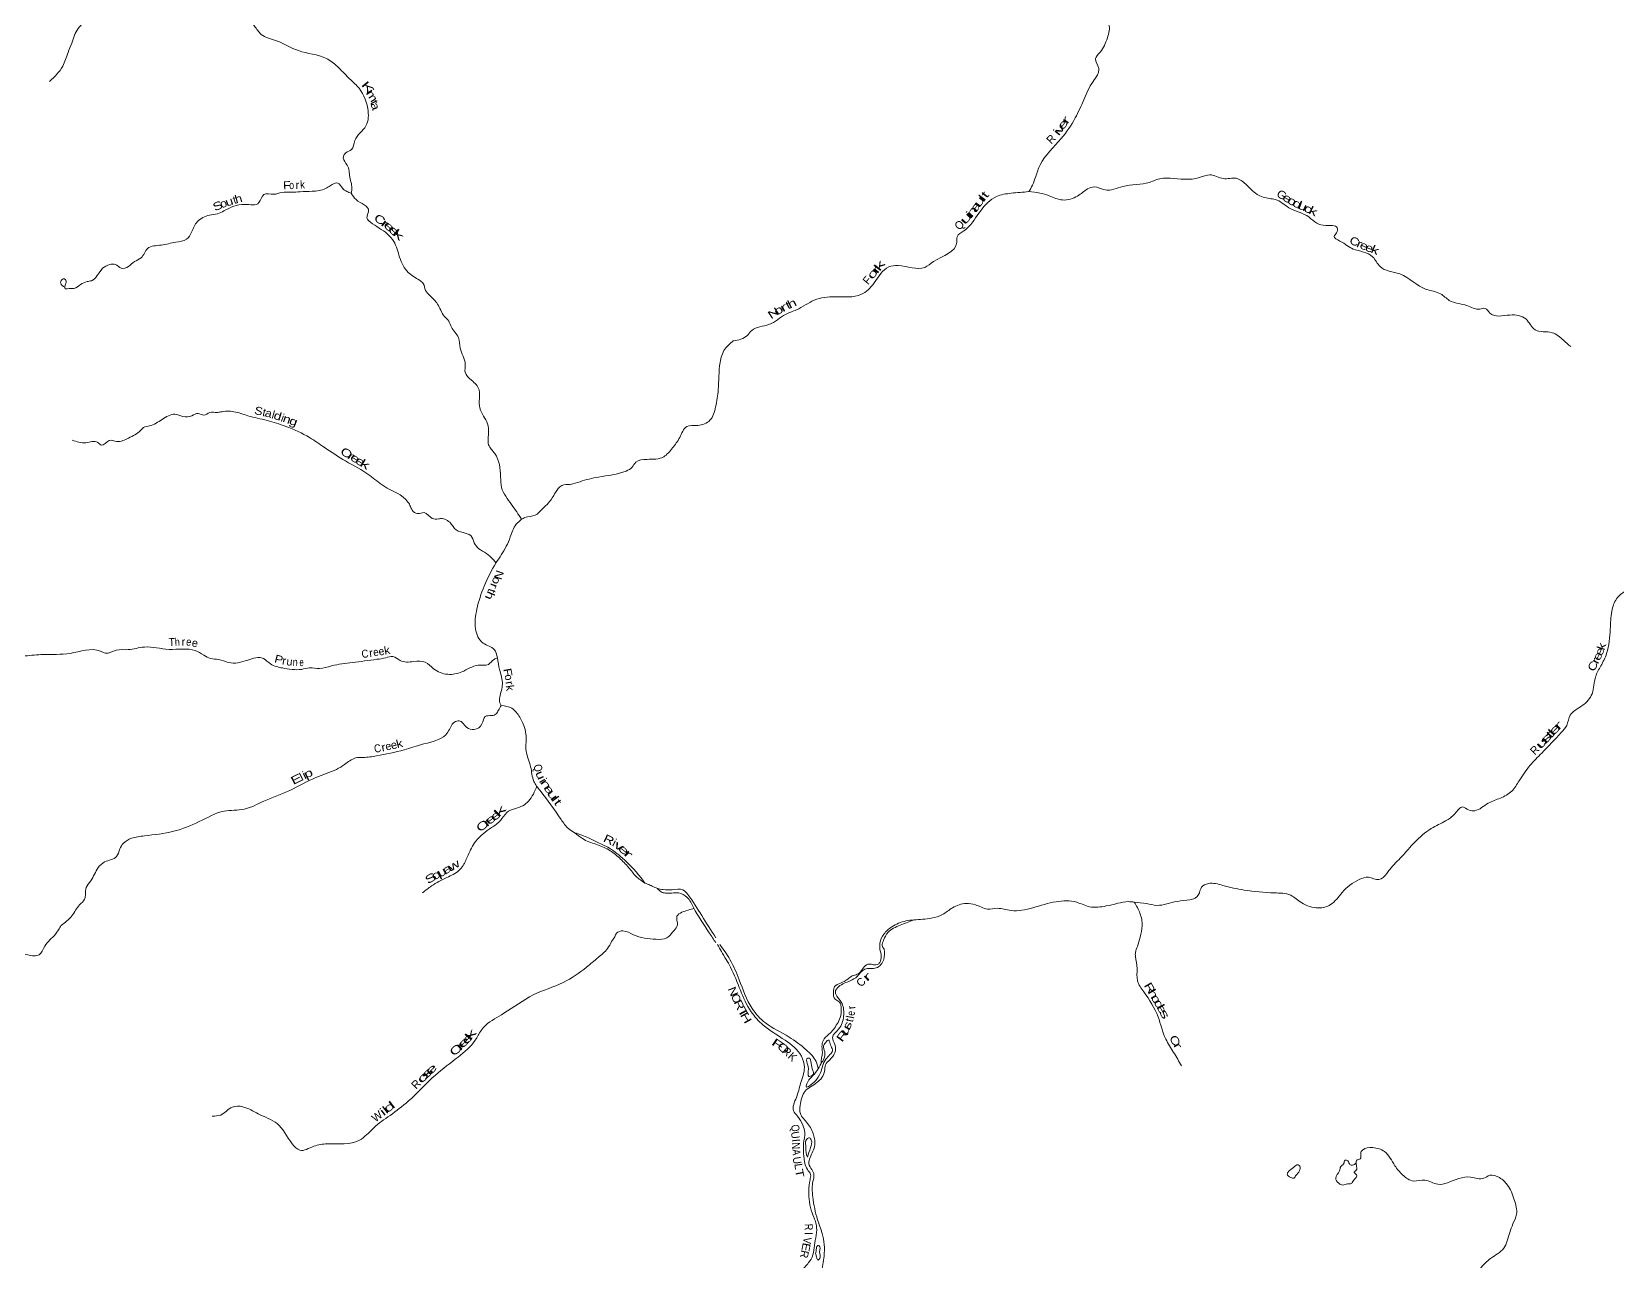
# Model space of a CAD drawing. Header units: feet. Extents: x -745759 to -493183, y 5472 to 195788.
# Drawn here: x -668343 to -628705, y 47351 to 78093 of the extents above; entities that cross this region are included whole.
import ezdxf
from ezdxf.enums import TextEntityAlignment as Align

# ---------------------------------------------------------------- set-up
doc = ezdxf.new("R2010")
doc.units = ezdxf.units.FT
doc.header["$LTSCALE"] = 80
doc.layers.add('39', color=7, linetype='Continuous', lineweight=13)
doc.layers.add('41', color=7, linetype='Continuous')

msp = doc.modelspace()

# ---------------------------------------------------------------- linework, layer by layer
at = {"layer": '39'}
for points in [[(-642324.53, 81242.51), (-642168.42, 81048.39), (-642049.88, 80899.24), (-642154.81, 80775.94), (-642209.76, 80625.61), (-642094.69, 80389.81), (-642124.16, 80194.7), (-642210.68, 79724.27), (-642255.58, 79450.77), (-642095.03, 79280.77), (-641992.76, 79123.82), (-642104.05, 78861.49), (-642161.02, 78590.21), (-642033.44, 78378.4), (-641577.27, 78397.12), (-641421.96, 78275.6), (-641451.78, 77939.34), (-641635.25, 77581.41), (-641744.95, 77413.83), (-641668.23, 77176.64), (-641806.77, 76852.25), (-642044.42, 76390.36), (-642253.68, 75938.07), (-642611.28, 75419.67), (-643130.45, 74768.81), (-643244.35, 74470.23), (-643324.58, 74255.79), (-643416.06, 74093.96)], [(-667894.18, 76851.8), (-667568.04, 77230.83), (-667434.31, 77572.35), (-667341.59, 77808.01), (-667273.98, 78008), (-667056.24, 78325.22), (-666927.8, 78461.15), (-666632.71, 78651.37), (-666302.91, 79016.19), (-666077.75, 79151.7), (-665590.27, 79222.1), (-665181.38, 79292.47), (-664700.01, 79203.68), (-664377.07, 79066.45), (-664245.75, 79079.28), (-663977.78, 79155.21), (-663718.36, 79055.89), (-663321.12, 78830.06), (-663085.51, 78588.14), (-662774.16, 78235.39), (-662604.24, 78025.37), (-662219.44, 77864.4), (-661675.54, 77620.75), (-660977.3, 77423.63), (-660700.32, 77223.02), (-660421.39, 76941.68), (-660210.93, 76740.73), (-659941.38, 76173.22), (-659986.81, 75738.71), (-660264.31, 75370.56), (-660348.6, 75148.8), (-660489.79, 75065.63), (-660553.63, 74934.12), (-660457.39, 74758.24), (-660388.59, 74455.98), (-660338.17, 74144.1), (-660354.49, 74057.78)], [(-660354.49, 74057.8), (-660466.29, 74098.92), (-660567.18, 74172.06), (-660686.61, 74308.19), (-660877.73, 74242.42), (-660994.45, 74170.73), (-661332.74, 74102.62), (-661631.32, 74089.98), (-661857.35, 74077.53), (-662087.19, 74073.24), (-662289.88, 74027.93), (-662541.93, 74022.18), (-662662.02, 73819.48), (-663019.83, 73776.07), (-663535.88, 73613.61), (-663696.89, 73543.04), (-663895.35, 73505.69), (-664201.79, 73343.99), (-664345.58, 73081.38), (-664470.92, 72909.07), (-664742.97, 72831.22), (-665105.59, 72757.67), (-665446.36, 72671.47), (-665607.45, 72441.56), (-665773.17, 72344.89), (-665925.36, 72225.7), (-666105.84, 72181.84), (-666248.57, 72274.19), (-666393.78, 72269.78), (-666569.46, 72177.4), (-666711.44, 71985.34), (-666849.48, 71867.8), (-666958.85, 71846.36), (-667119.98, 71771.76), (-667285.7, 71675.09), (-667455.23, 71665.25), (-667503.56, 71666.47), (-667518.74, 71703.15)], [(-643416.03, 74093.96), (-643138.25, 74059.15), (-642907.43, 73990.83), (-642570.3, 73886.49), (-642195.49, 73985.19), (-641946.44, 74162.58), (-641780.21, 74212.28), (-641511.17, 74137.28), (-641065.99, 74222.73), (-640398.61, 74326.71), (-640106.48, 74426.77), (-639886.58, 74429.2), (-639150.04, 74447.36), (-638886.68, 74515.62), (-638551.43, 74419.38), (-638236.62, 74428.32), (-637994.97, 74283.2), (-637710.81, 74026.48), (-637397.88, 73922.53), (-637257.05, 73900.06), (-636913.57, 73692.77), (-636411.22, 73456.66), (-636216.06, 73306.26), (-635993.1, 73250.17), (-635707.66, 73191.03), (-635723.82, 73068.3), (-635785.87, 72976.56), (-635640.58, 72859.23), (-635307.04, 72660.18), (-634820.12, 72466.67), (-634634.63, 72219.63), (-634141.46, 72038.12), (-633480.27, 71650.18), (-633123.08, 71539.46), (-632903.92, 71376.56), (-632462.36, 71244.29), (-632145.1, 71158.42), (-632009.69, 71174.34), (-631888.56, 71059.43), (-631387.15, 71008.85), (-630991.4, 70911.61), (-630755.94, 70637.54), (-630335.53, 70568.13), (-630050.22, 70379.95), (-629869.34, 70219.69)], [(-660354.49, 74057.8), (-660233.72, 73895.4), (-659920.66, 73609.16), (-659961.27, 73440.76), (-659877.41, 73331.75), (-659655.48, 73184.97), (-659291.3, 72849.04), (-659144.33, 72452.03), (-658928.36, 72073.45), (-658649.21, 71878.83), (-658554.57, 71797.78), (-658496.49, 71626.9), (-658381.19, 71486.84), (-658197.01, 71282.51), (-658031.38, 70983.86), (-657917.89, 70851.92), (-657851.19, 70703), (-657676.47, 70444.46), (-657630.9, 70179.09), (-657504.21, 69776.54), (-657507.33, 69576.94), (-657349.13, 69381.34), (-657159.79, 69142.6), (-657155.12, 68854.06), (-657122.55, 68631.37), (-656931.06, 68241.3), (-656932.64, 67944.85), (-656921.09, 67767.07), (-656767.53, 67547.39), (-656621.35, 66962.82), (-656595.86, 66699.97), (-656346.9, 66272.15), (-656096.43, 65902.79)], [(-650806.54, 70360.82), (-650451.1, 70499.21), (-650342.11, 70624.45), (-649912.05, 70770.64), (-649498.32, 71025.99), (-649226.15, 71138.47), (-648780.39, 71379.18), (-648256.49, 71467.36), (-647612.14, 71521.31), (-647280.55, 71810.26), (-646916.8, 72213.63), (-646686.27, 72248.16), (-646019.4, 72200.91), (-645797.11, 72346.48), (-645216.24, 72826.94), (-645205.82, 72967.92), (-645040.03, 73112.4), (-644785.44, 73380.44), (-644443.22, 73822.47), (-644226.92, 73972.17), (-643856.41, 74054.81), (-643416.03, 74093.96)], [(-619741.3, 72506.8), (-620229.12, 72549.69), (-620431.04, 72657.86), (-620877.33, 72868.85), (-621221.96, 72765.62), (-621599.59, 72497.58), (-621737.89, 72429.28), (-622006.46, 72411.51), (-622285.15, 72149.91), (-622630.55, 72000.32), (-623151.66, 72079.45), (-623318.76, 72098.33), (-623472.93, 71925.43), (-623709.68, 71638.95), (-624022.21, 71404.12), (-624375.18, 70921.93), (-624766.46, 70440.38), (-624963.17, 70014.1), (-625072.31, 69638.82), (-625154.75, 69291.33), (-625353.15, 68885.24), (-625535.36, 68240.95), (-625715, 67870.86), (-626239.61, 67377.38), (-626472.05, 67106.96), (-626574.43, 66894.89), (-626826.93, 66630.85), (-627016.36, 66400.05), (-627071.31, 66128.73), (-627193.99, 65908.94), (-627360.66, 65712.05), (-627731.5, 65488.26), (-627939.27, 65245.66), (-628193.29, 64890.91), (-628255.31, 64559.21), (-628365.95, 64214.2), (-628500.83, 64109.54), (-628721.87, 63917.57), (-628840.08, 63602.93), (-628879.74, 63159.96), (-628972.68, 62546.47), (-629114.98, 62238.27), (-629246.63, 61964.18), (-629336.38, 61542.2), (-629579.37, 61243.72), (-629883.94, 61002.71), (-629968.87, 60748.02), (-630104.99, 60568.77), (-630591.55, 60058.53), (-630885.13, 59750.8), (-631157.84, 59364.09), (-631343.7, 59105), (-631626.96, 58932.21), (-631931.66, 58804.13), (-632267.62, 58616.06), (-632420.57, 58636.72), (-632564.58, 58709.66), (-632763.05, 58541.52), (-632996.03, 58359.84), (-633354.2, 58170.12), (-633773.48, 57824.13), (-634091.99, 57472.45), (-634393.97, 57144.69), (-634464.18, 57047.04)], [(-667518.74, 71703.15), (-667616.95, 71802.44), (-667604.96, 71876.77), (-667541.44, 71917.52), (-667484.44, 71861.63), (-667496.63, 71779.24), (-667518.74, 71703.15)], [(-650806.54, 70360.82), (-651013.43, 70157.42), (-651132.8, 69825.62), (-651180.68, 69139.05), (-651246.05, 68713.1), (-651387.67, 68377.83), (-651691.22, 68250.35), (-651968.11, 68219.01), (-652142.37, 67947.08), (-652326.44, 67685.49), (-652543.71, 67465.07), (-652960.49, 67400.95), (-653242.45, 67329.4), (-653332.26, 67206.62), (-653481.87, 67109.54), (-654170.96, 66957.5), (-654635.42, 66842.14), (-654880.97, 66775.73), (-655089.28, 66746.69), (-655249.02, 66569.19), (-655420.8, 66315.36), (-655580.07, 66156), (-655755.24, 66005.11), (-656014.74, 65945.1), (-656096.43, 65902.79)], [(-667332.85, 67882.4), (-666985.89, 67817.18), (-666693.51, 67823.93), (-666602.53, 67757.09), (-666408.14, 67871.19), (-666211.25, 67848.07), (-665922.88, 67933.58), (-665621.76, 68123.64), (-665545.32, 68196.34), (-665395.1, 68238.94), (-665084.63, 68400.54), (-664760.94, 68527.51), (-664564.77, 68476.17), (-664338.69, 68490.64), (-664179.95, 68551.18), (-664040.06, 68505.3), (-663889.16, 68574.1), (-663711.89, 68571.65), (-663622.86, 68585.54), (-663288.13, 68593.23), (-662938.08, 68491.62), (-662457.43, 68374.62), (-661987.74, 68223.61), (-661394.38, 67944.42), (-661031.79, 67703.33), (-660496.48, 67361.07), (-659893.16, 66998.94), (-659535.32, 66729.73), (-658936.92, 66333.44), (-658873.36, 66218.88), (-658831.23, 66133.11), (-658704.57, 66043.19), (-658530.59, 66069.05), (-658330.76, 65924.85), (-658171.87, 65912.77), (-658080.98, 65920.56), (-657845.01, 65771.41), (-657772.93, 65674.79), (-657560.03, 65568.58), (-657366.49, 65493.1), (-657278.31, 65317.42), (-657169.31, 65167.44), (-656976.86, 65049.64), (-656809.46, 64898.18), (-656738.74, 64815.84)], [(-656096.43, 65902.79), (-656232.67, 65777.14), (-656379.87, 65460.16), (-656603.05, 65009.95), (-656734.8, 64823.68)], [(-656734.8, 64823.68), (-657032.15, 64232.15), (-657214.28, 63653.85), (-657248.98, 63166.62), (-657056.66, 62808.8), (-656778.75, 62644.47), (-656699.35, 62440.78)], [(-668947.67, 62451.16), (-668505.43, 62486.39), (-668055.13, 62521.43), (-667383.3, 62550.87), (-666624.2, 62604.34), (-666500.47, 62556.85), (-666232.67, 62626.74), (-665931.97, 62643.36), (-665527.26, 62707.78), (-664910.08, 62649.86), (-664253.85, 62621.21), (-664043.12, 62508.99), (-663874.11, 62420.02), (-663675.2, 62396.85), (-663421.25, 62319.85), (-662940.07, 62380.33), (-662552.04, 62422.98), (-662372.2, 62285.33), (-662074.51, 62185.04), (-661597.78, 62150.84), (-661395.35, 62186.07), (-661147.84, 62171.76), (-660847.91, 62236.81), (-660323.87, 62318.39), (-659717.15, 62401.92), (-659490.45, 62440.57), (-659314.26, 62474.45), (-659135.44, 62375.14), (-658793.64, 62344.34), (-658503.79, 62330.98), (-658300.45, 62166.51), (-657941.31, 62026.35), (-657589.13, 62086.05), (-657177.81, 62251.15), (-656925.29, 62275.03), (-656785.07, 62398.57), (-656699.32, 62440.58)], [(-656699.35, 62440.78), (-656646.55, 62142.95), (-656575.27, 61780.12), (-656640.01, 61457.03), (-656639.61, 61315.83), (-656607.08, 61248.45)], [(-667609.74, 55745.06), (-667336.37, 55990.58), (-667145.95, 56264.12), (-667021.44, 56404.18), (-666981.75, 56693.62), (-666868.65, 56860.19), (-666678.63, 57196.26), (-666519.88, 57335.46), (-666224.23, 57469.19), (-666136.68, 57660.61), (-666052.5, 57799.68), (-665849.75, 57925.67), (-665525.71, 57988.09), (-664797.27, 58102.83), (-664154.29, 58342.77), (-663534.95, 58603.47), (-663027.75, 58657.24), (-662541.03, 58854.73), (-661891.23, 59124.75), (-661240.13, 59445.16), (-660720.98, 59649.9), (-660520.4, 59769.89), (-660246.13, 59934.41), (-660058.36, 59947.83), (-659722.81, 59987.78), (-659033.72, 60139.82), (-658538.23, 60286.66), (-657938.25, 60578.11), (-657774.53, 60832.15), (-657660.82, 60865.59), (-657465.59, 60699.31), (-657281.55, 60646.26), (-657086.49, 60786.56), (-657005.14, 60972.08), (-656843.3, 60996.24), (-656735.48, 61035.88), (-656674.69, 61127.12), (-656607.08, 61248.45)], [(-656607.08, 61248.45), (-656336.86, 61177.1), (-656143.13, 60952.36), (-655986.55, 60536.96), (-655981.48, 60107.22), (-655870.65, 59715.15), (-655789.35, 59350.05), (-655633.99, 59122.26), (-655108.53, 58397.02), (-654919.03, 58164.33), (-654772.44, 58065.84)], [(-655714.24, 59230.54), (-655920.98, 58855.19), (-656064.96, 58741.84), (-656466.37, 58570.43), (-656626.73, 58368.75), (-656848.89, 58192.83), (-657240.56, 57851.76), (-657434.96, 57501.68), (-657560.42, 57246.67), (-657658.24, 57126.1), (-657967.16, 56946.32), (-658345.44, 56733.99), (-658571.43, 56566.24)], [(-654772.44, 58065.84), (-654421.05, 57937.97), (-654224.1, 57838.21), (-653943.35, 57706.08), (-653583.51, 57436.82), (-653052.25, 56858.68), (-653017.29, 56807.37)], [(-653017.29, 56807.37), (-653228.69, 56972.04), (-653420.4, 57196.72), (-653652.03, 57436.53), (-653918.88, 57638.9), (-654239.76, 57778.1), (-654574.73, 57917.65), (-654772.44, 58065.84)], [(-653017.29, 56807.37), (-652945.36, 56783.37), (-652827.89, 56727.97), (-652702.36, 56672.36)], [(-640780.81, 56328.91), (-640475.56, 56294.81), (-640214.08, 56250.19), (-639700.1, 56348.62), (-639170.82, 56517.37), (-639095.1, 56703.66), (-638928.16, 56795.69), (-638565.86, 56749.41), (-638029.26, 56631.71), (-637278.07, 56560.9), (-636867.57, 56501.73), (-636594.33, 56315.76), (-636172.91, 56185.84), (-635873.01, 56267.62), (-635583.54, 56571.39), (-635158.58, 56895.11), (-634925.64, 56953.79), (-634662.38, 56895.02), (-634463.91, 57047.41)], [(-652705.39, 56673.7), (-652553.95, 56644.42), (-652334.43, 56638.88), (-652062.5, 56634.04), (-651936.51, 56517.91), (-651593.31, 55992.92), (-651238.12, 55441.48)], [(-651239.25, 55311.55), (-651406.83, 55564.66), (-651797.63, 56197.75), (-651956.4, 56449.84), (-652175.23, 56560.24), (-652499.84, 56554.31), (-652603.78, 56587.18), (-652702.36, 56672.36)], [(-646285.51, 55888.12), (-645853.13, 55931.43), (-645575.29, 56021.64), (-645324.39, 56188.92), (-644979.67, 56298.2), (-644752.3, 56264.22), (-644449.49, 56158.42), (-644203.1, 56176.56), (-643861.13, 56120.53), (-643317.37, 56190.24), (-642731.93, 56339.93), (-642219.8, 56327.49), (-641894.9, 56215.28), (-641485.11, 56234.76), (-641191.53, 56300.52), (-640928.61, 56342.58), (-640782.24, 56331.68)], [(-640779.24, 56328.73), (-640636.95, 56051.45), (-640583.65, 55740.04), (-640634.74, 55458.58), (-640699.24, 55219.68), (-640750.06, 55075.33), (-640751.61, 54969.32)], [(-651779.91, 56169), (-652086.92, 56075.96), (-652212.42, 55976.26), (-652201.8, 55762.2), (-652285.99, 55623.13), (-652466.17, 55434.05), (-652728.97, 55402.36), (-653302.41, 55515.65), (-653561.94, 55610.94), (-653720.53, 55556.45), (-653767.22, 55464.85), (-653844.77, 55349.31)], [(-671659.67, 55072.25), (-671339.6, 54792.24), (-671069.12, 54604.52), (-670699.68, 54815.26), (-670291.44, 54976.41), (-669667.24, 54947.45), (-669280.6, 54996.29), (-668861.67, 55046.16), (-668443.39, 55009.31), (-668154.81, 55016.72), (-668017.29, 55226.4), (-667751.9, 55529.06), (-667604.12, 55753.6)], [(-647139.64, 55154.94), (-647140.47, 55301.26), (-647039.8, 55531.5), (-646839.09, 55713.72), (-646489.72, 55859.21), (-646285.51, 55888.12)], [(-646285.51, 55888.12), (-646634.68, 55754.72), (-646938.3, 55570.16), (-647046.33, 55382.39), (-647078.9, 55243.79), (-647033.64, 55153.71)], [(-663828.67, 50980.28), (-663618.1, 51008.21), (-663327.73, 51205.2), (-663063.33, 51213.35), (-662679.66, 51034.31), (-662207.2, 50792.06), (-661833.45, 50290.53), (-661640.86, 50127.36), (-661293.02, 50225.78), (-660956.44, 50286.21), (-660149.1, 50376.79), (-659800.99, 50680.98), (-659385.9, 50999.28), (-658929.4, 51352.65), (-658249.88, 52007.92), (-657681.57, 52456.76), (-657253.12, 52881.58), (-657106.62, 53121.25), (-656997.89, 53247.08), (-656536.84, 53551.88), (-655806.93, 54009.95), (-655055.34, 54320.1), (-654474.91, 54704.01), (-654185.25, 54943.39), (-653950.41, 55170.31), (-653844.75, 55349.35)], [(-651564.19, 44069.05), (-651225.67, 44286.74), (-650743.94, 44613.03), (-650631.97, 44714.52), (-650613.08, 44804.71), (-650548.24, 44881.41), (-650336.43, 44951.65), (-650131.59, 44991.83), (-650005.99, 45143.34), (-649679.55, 45599.39), (-649472.93, 45829.12), (-649177.48, 45997.67), (-648820.85, 46188.58), (-648585.34, 46506.18), (-648557.46, 46824.03), (-648586.31, 47066.95), (-648535.39, 47478.9), (-648584.45, 48049.18), (-648697.01, 48389.44), (-648814.73, 48955.75), (-648810.2, 49367.09), (-648787.75, 49507.6), (-648840.07, 49642.31), (-648914.12, 49791.79), (-648883.18, 49946.17), (-648764.8, 50257.24), (-648795.41, 50508.28), (-648947.78, 50799.31), (-649127.74, 51044.78), (-649131.76, 51242.57), (-649007.81, 51603.9), (-648717.03, 51816.97), (-648520.83, 52101.48), (-648497.71, 52264.16), (-648393.18, 52386.05), (-648264.89, 52559.66), (-648264.51, 52769.42), (-648323.53, 52948.71), (-648169.96, 53157.86), (-648047.3, 53476.87), (-648086.01, 53792.7), (-648196.06, 53951.34), (-648252.6, 54080.13), (-648169.79, 54216.79), (-647881.05, 54363.36), (-647702.18, 54476.95), (-647513.29, 54654.78), (-647228.07, 54686.48), (-647042.27, 54894.66), (-647033.62, 55154.38)], [(-651202.09, 55272.85), (-651100.33, 55094.2), (-650872.44, 54702.05), (-650626, 54125.78), (-650360.13, 53591.29), (-650053.85, 53257.27), (-649509.13, 52875.69), (-649101.87, 52482.14), (-649025.98, 52195.44), (-649120.84, 51796.93), (-649226.3, 51447.14), (-649299.1, 51110.49), (-649198.38, 50976.33), (-649066.2, 50750.45), (-649019.2, 50573.55), (-649047.86, 50296.07), (-649037.71, 49969), (-648952.8, 49647.74), (-648872.1, 49518.22), (-648886.18, 49387.54), (-648914.71, 49114.09), (-648834.89, 48561.02), (-648752.56, 48352.79), (-648718.82, 48137.97), (-648755.29, 47868.79), (-648860.24, 47404.02), (-649040.55, 47177.52), (-649150.48, 46944.86), (-649101.23, 46775.95), (-649067.12, 46573.22), (-649073.7, 46424.16), (-649217.44, 46206.64), (-649469.89, 45994.43), (-649872.43, 45752.47), (-650226.23, 45587.71), (-650241.94, 45535.74), (-650233.62, 45412.45), (-650237.32, 45291.54), (-650326.41, 45146.99), (-650550.46, 45006.54), (-650688.75, 44835.24), (-650847.07, 44668.59), (-651366.57, 44359.58), (-651425.99, 44262.55), (-651483.8, 44217.91), (-651560.8, 44194.3)], [(-651137.84, 55270.88), (-650886.65, 54896.11), (-650656.24, 54388.91), (-650329.53, 53669.03), (-650001.83, 53310.16), (-649409.87, 52957.4), (-648982.19, 52637.86), (-648735.23, 52341.95), (-648680.11, 52172.89)], [(-647139.64, 55154.94), (-647143.37, 54819.06), (-647197.34, 54768.25), (-647402.53, 54782.53), (-647533.65, 54713.89), (-647628.42, 54581.62), (-647704.73, 54525.43), (-647830.9, 54486.9), (-647940.24, 54405.49), (-648126.73, 54306.26), (-648270.43, 54221.86), (-648298.8, 54085.56), (-648260.04, 53902.85), (-648153.26, 53835.08), (-648107.9, 53670.32), (-648130.99, 53443.1), (-648206.36, 53286.04), (-648411.88, 53026.01), (-648559.94, 52865.1), (-648586.6, 52718.66), (-648578.43, 52524.78), (-648602.09, 52410.53), (-648605.52, 52299.62)], [(-640751.61, 54969.32), (-640710.9, 54672.66), (-640700.08, 54367.76), (-640541.36, 54086.62), (-640185.5, 53462.67), (-639991, 52902.09), (-639795.43, 52573.45), (-639598.16, 52234.66)], [(-648605.48, 52299.69), (-648537.45, 52414.62), (-648518.05, 52587.5), (-648547.84, 52733.63), (-648496.91, 52816.8), (-648418.4, 52878.97), (-648403.03, 52854.3), (-648358.52, 52727.89), (-648325.91, 52607.9), (-648387.09, 52518.99), (-648491.5, 52401.13), (-648571.39, 52228.07), (-648622.77, 52064.23), (-648751.93, 51862.4), (-648900.83, 51739.84), (-648976.46, 51705.82), (-648967.95, 51786.25), (-648845.83, 51956.01), (-648713.94, 52115.4), (-648605.48, 52299.69)], [(-648925.89, 52172.24), (-648964.89, 52346.89), (-648964.99, 52409.42), (-648907.92, 52429.88), (-648859.26, 52307.38), (-648816.6, 52120.52), (-648801, 52037.35), (-648871.39, 51976.96), (-648915.95, 51970.24), (-648931.98, 52039.3), (-648925.89, 52172.24)], [(-648949.71, 49954.9), (-648873.64, 50191.96), (-648853.68, 50382.97), (-648900.48, 50434.81), (-648965.98, 50402.51), (-648993.07, 50241.96), (-648971.84, 50013.4), (-648949.46, 49954.23)], [(-631801.11, 44005.36), (-631725.94, 44398.11), (-631870.45, 44813.96), (-631894.52, 44949.83), (-632025.49, 45149.45), (-632112.18, 45609.94), (-632329.7, 46340.64), (-632341.14, 46625.39), (-632007.79, 47307.13), (-631871.28, 47419.99), (-631544.91, 47676.35), (-631393.66, 48073.16), (-631314.61, 48284.57), (-631224.5, 48527.92), (-631280.05, 48886.61), (-631453.93, 49265.03), (-631652.1, 49442.48), (-631894.26, 49500.24), (-632037.6, 49427.93), (-632371.38, 49456.19), (-632948.19, 49316.33), (-633193.32, 49277.36), (-633512.73, 49379.82), (-633795.63, 49358.13), (-634073.16, 49511.76), (-634263.75, 49739.41), (-634527.05, 50094.31), (-634818.33, 50193.9), (-635072.19, 50133.01), (-635119.4, 50039.64), (-635131.41, 49910.91), (-635223.28, 49873.35), (-635233.25, 49811.13)], [(-636711.7, 49523.09), (-636639.46, 49643.94), (-636642.97, 49726.75), (-636682.26, 49760.21), (-636803.19, 49695.29), (-636925.29, 49592.09), (-636953.45, 49528.4), (-636863.27, 49444.99), (-636785.09, 49430.52), (-636736.49, 49503.67), (-636711.7, 49523.09)], [(-635233.25, 49811.13), (-635323.78, 49751.34), (-635389.75, 49769.48), (-635437.33, 49861.68), (-635507.45, 49875.91), (-635546.54, 49784.31), (-635617.06, 49719.88), (-635648.59, 49611.92), (-635742.95, 49427.19), (-635666.21, 49299.81), (-635564.72, 49256.4), (-635451.01, 49283.21), (-635355.92, 49294.45), (-635303.28, 49367.49), (-635220.1, 49516.24), (-635284.9, 49572.67), (-635232.82, 49627.57), (-635227.04, 49750.43), (-635233.14, 49811.83)], [(-648745.08, 47543.74), (-648724.9, 47676.25), (-648692.65, 47741.84), (-648656.46, 47738.72), (-648646.92, 47589.18), (-648640.02, 47419.54), (-648685.63, 47378.56), (-648723.44, 47460.39), (-648745.08, 47543.74)]]:
    msp.add_spline(points, degree=3, dxfattribs=at)

# ---------------------------------------------------------------- texts
at = {"layer": '41'}
for s, rotation, width, p in [('K', 309.103, 1.75, (-660020.98, 76640.28)), ('m', 301.347, 1.3, (-659919.14, 76433.44)), ('i', 304.534, 1.45, (-659963.52, 76542.73)), ('t', 296.019, 1.25, (-659869.54, 76285.03)), ('a', 289.019, 1.25, (-659847.34, 76199.74)), ('v', 53.427, 1.85, (-642568.07, 75610.6)), ('e', 53.427, 1.7, (-642491.07, 75716.63)), ('r', 54.925, 1.85, (-642410, 75831.28)), ('i', 51.634, 1.6, (-642639.66, 75512.82)), ('F', 2.528, 1.15, (-661961.25, 74154.78)), ('o', 3.156, 0.8, (-661839.76, 74158.63)), ('k', 2.488, 0.9, (-661568.71, 74172.78)), ('G', 333.045, 1.15, (-637136.22, 73925.11)), ('S', 23.673, 1.35, (-663654.17, 73649.12)), ('o', 18.468, 1.15, (-663520.02, 73704.01)), ('u', 18.468, 1.3, (-663374.32, 73751.91)), ('h', 16.479, 1.2, (-663145.05, 73822.46)), ('a', 54.043, 1.75, (-644672.89, 73655)), ('u', 53.113, 1.85, (-644575.79, 73787.04)), ('l', 53.053, 1.5, (-644501.5, 73882.67)), ('t', 52.949, 1.65, (-644434.5, 73961.65)), ('e', 329.69, 1.5, (-637004.32, 73845.01)), ('o', 330.044, 1.45, (-636884.39, 73772.72)), ('d', 334.079, 1.55, (-636749.06, 73701.76)), ('u', 335.793, 1.45, (-636610.84, 73639.84)), ('c', 334.352, 1.5, (-636474.42, 73575.76)), ('k', 334.352, 1.55, (-636348.79, 73515.43)), ('C', 326.224, 1.4, (-659697.02, 73317.07)), ('r', 321.874, 1.95, (-659567.75, 73220.07)), ('u', 46.991, 2.1, (-644914.39, 73362.53)), ('i', 46.991, 1.8, (-644827.71, 73452.89)), ('n', 50.589, 1.9, (-644761.92, 73536.05)), ('e', 318.505, 1.9, (-659466.05, 73142.6)), ('e', 316.241, 2, (-659350.35, 73040.41)), ('k', 318.665, 2.1, (-659244.81, 72943.81)), ('C', 336.278, 1.2, (-635314.31, 72760.84)), ('r', 338.556, 1.4, (-635185.89, 72697.95)), ('e', 335.907, 1.3, (-635074.4, 72652.72)), ('e', 338.407, 1.25, (-634936.69, 72595.71)), ('k', 336.61, 1.45, (-634796.86, 72544.16)), ('r', 53.294, 1.9, (-647154.08, 72091.89)), ('k', 52.297, 1.95, (-647071.61, 72187.43)), ('o', 53.294, 1.7, (-647248.1, 71983.95)), ('h', 26.221, 1.45, (-649292.73, 71211.29)), ('N', 33.775, 1.45, (-649742.64, 70974.41)), ('o', 30.884, 1.5, (-649624.93, 71046.94)), ('r', 28.979, 1.6, (-649502.41, 71113.12)), ('t', 27.687, 1.3, (-649392.33, 71170.08)), ('S', 346.462, 1.15, (-662691.48, 68514.54)), ('a', 346.177, 1.15, (-662445.81, 68457.56)), ('d', 343.568, 1.3, (-662220.05, 68391.47)), ('n', 340.789, 1.3, (-661993.43, 68316)), ('g', 338.937, 1.35, (-661832.03, 68258.05)), ('C', 327.507, 1.4, (-660535.83, 67480.98)), ('r', 327.507, 1.75, (-660410.58, 67406.54)), ('e', 329.16, 1.5, (-660306.99, 67342.5)), ('e', 329.16, 1.5, (-660181.57, 67265.1)), ('k', 329.578, 1.7, (-660060.69, 67191.51)), ('N', 251.312, 1.15, (-656756.01, 64542.9)), ('r', 250.312, 1.35, (-656878.05, 64265.16)), ('o', 249.312, 1.2, (-656816.69, 64401.31)), ('h', 246.312, 1.4, (-656980.32, 64032.39)), ('t', 249.312, 1.1, (-656927.74, 64150.38)), ('h', 2.797, 0.85, (-664698.45, 62736.89)), ('e', 353.799, 0.85, (-664425.86, 62741.74)), ('C', 7.959, 0.9, (-659998.44, 62443.37)), ('e', 7.959, 0.9, (-659725.18, 62485.1)), ('e', 9.939, 0.95, (-659584.98, 62505.23)), ('k', 11.06, 1.1, (-659442.3, 62529.73)), ('k', 71.419, 1.3, (-629003.98, 62693.38)), ('e', 66.208, 1.3, (-629054.22, 62559.82)), ('P', 346.303, 1.2, (-662186.64, 62303.03)), ('r', 350.945, 1.05, (-662046.71, 62268.9)), ('n', 358.826, 0.85, (-661756.36, 62233.23)), ('e', 0.292, 0.7, (-661596.75, 62231.31)), ('C', 64.338, 1.25, (-629228.03, 62187.71)), ('r', 64.219, 1.5, (-629162.26, 62324.31)), ('e', 64.219, 1.35, (-629108.55, 62435.82)), ('F', 280.053, 1.3, (-656536.2, 62057.65)), ('r', 280.922, 1.1, (-656489.49, 61790.85)), ('k', 278.948, 1.05, (-656483.3, 61671.03)), ('l', 46.363, 1.8, (-630275.93, 60505.44)), ('e', 46.363, 2, (-630202.56, 60582.37)), ('r', 46.363, 2.2, (-630110.2, 60679.24)), ('C', 10.245, 0.9, (-659679.58, 60076.89)), ('r', 12.51, 1.15, (-659530.16, 60105.32)), ('e', 13.839, 1.05, (-659265.45, 60164.01)), ('k', 13.839, 1.2, (-659127.18, 60198.67)), ('u', 46.358, 2.15, (-630520.97, 60248.46)), ('s', 46.358, 2.3, (-630421.7, 60352.78)), ('t', 46.363, 1.95, (-630324.04, 60454.64)), ('E', 27.013, 1.55, (-661683.33, 59318.95)), ('l', 27.013, 1.15, (-661557.78, 59375.95)), ('i', 27.013, 1.2, (-661483.42, 59413.86)), ('p', 26.464, 1.5, (-661386.24, 59461.77)), ('Q', 283.48, 0.9, (-655779.09, 59660.51)), ('u', 293.706, 1.45, (-655714.78, 59465.13)), ('i', 299.835, 1.3, (-655647.55, 59324.04)), ('n', 304.98, 1.75, (-655569.52, 59219.41)), ('a', 305.793, 1.75, (-655483.43, 59082.28)), ('u', 305.793, 1.8, (-655403.05, 58954.5)), ('k', 44.949, 2.3, (-656568.45, 58537.73)), ('l', 305.793, 1.45, (-655333.62, 58856.08)), ('t', 305.793, 1.6, (-655266.96, 58768.93)), ('C', 38.199, 1.55, (-657021.94, 58158.45)), ('r', 38.199, 1.95, (-656903.15, 58251.93)), ('e', 38.362, 1.75, (-656811.54, 58326.1)), ('e', 38.387, 1.75, (-656687.38, 58419.61)), ('R', 334.639, 1.35, (-653955.76, 57800.5)), ('i', 332.955, 1.2, (-653819.95, 57729.96)), ('v', 325.083, 1.75, (-653713.04, 57654.5)), ('e', 321.148, 1.8, (-653607.4, 57566.75)), ('r', 318.039, 2.15, (-653492.07, 57462.19)), ('q', 28.777, 1.55, (-658184.31, 56926.33)), ('u', 27.554, 1.55, (-658044.17, 56995.3)), ('a', 29.626, 1.55, (-657908.9, 57071.48)), ('w', 30.768, 1.5, (-657737.48, 57168.96)), ('S', 33.357, 1.6, (-658315.99, 56849.16)), ('r', 41.487, 2.1, (-647396.17, 54391.26)), ('R', 299.881, 1.45, (-640475.99, 54133.43)), ('N', 292.131, 1.2, (-650900.61, 54057.78)), ('O', 294.957, 1.15, (-650820.68, 53880.51)), ('h', 299.735, 1.55, (-640392.07, 53986.54)), ('o', 299.735, 1.45, (-640320.94, 53859.79)), ('R', 294.957, 1.35, (-650745.27, 53718.46)), ('T', 298.927, 1.65, (-650644.53, 53527.04)), ('H', 299.043, 1.45, (-650571.18, 53390.22)), ('e', 85.409, 0.8, (-647765.85, 53544.9)), ('d', 299.66, 1.65, (-640243.53, 53731.94)), ('e', 299.66, 1.45, (-640175.57, 53609.17)), ('s', 299.66, 1.7, (-640106.6, 53483.57)), ('k', 49.114, 2.1, (-657297.35, 52954.28)), ('R', 53.485, 1.6, (-647996.93, 52935.29)), ('u', 61.401, 1.6, (-647920.36, 53085.54)), ('s', 68.972, 1.45, (-647862.26, 53212.18)), ('C', 38.384, 1.55, (-657682.72, 52557.9)), ('r', 41.168, 2.1, (-657567.65, 52662.65)), ('e', 43.913, 2, (-657476.73, 52754.73)), ('e', 46.863, 1.95, (-657379.14, 52852.75)), ('F', 326.139, 1.9, (-649745.19, 52696.45)), ('O', 323.795, 1.4, (-649610.67, 52599.05)), ('C', 300.75, 1.35, (-639851.25, 52823.66)), ('r', 300.763, 1.7, (-639773.93, 52693.73)), ('o', 45.919, 2, (-658494.4, 51885.22)), ('s', 45.194, 2.35, (-658392.69, 51986.69)), ('e', 42.836, 1.95, (-658290.71, 52079.16)), ('i', 37.498, 1.6, (-659509.31, 51005.42)), ('l', 37.498, 1.5, (-659443.1, 51056.21)), ('d', 37.633, 1.95, (-659347.54, 51129.88)), ('Q', 280.538, 0.85, (-649348.64, 50663.72)), ('U', 278.922, 0.95, (-649351.19, 50491.47)), ('N', 272.984, 0.85, (-649336.27, 50232.78)), ('A', 273.566, 0.85, (-649324.6, 50070.85)), ('U', 279.045, 0.95, (-649306.89, 49857.93)), ('T', 281.325, 1.25, (-649242.69, 49532.99)), ('R', 270.484, 0.85, (-649016.29, 48206.05)), ('E', 259.809, 1.2, (-649082.87, 47722.13)), ('V', 263.984, 0.9, (-649050.7, 47878.91))]:
    msp.add_text(s, height=200, rotation=rotation, dxfattribs=dict(at, width=width)).set_placement(p, align=Align.CENTER)
for s, rotation, p in [('R', 46.993, (-642787.23, 75340.45)), ('r', 1.649, (-661698.26, 74163.01)), ('t', 17.479, (-663241.84, 73794.14)), ('Q', 45.956, (-645081.62, 73189.89)), ('F', 49.661, (-647383.22, 71814.76)), ('t', 346.177, (-662552.18, 68480.32)), ('l', 343.568, (-662331.08, 68421.02)), ('i', 340.789, (-662101.17, 68346.08)), ('T', 2.595, (-664837.74, 62731.36)), ('r', 0.797, (-664547.7, 62741.59)), ('e', 348.578, (-664280.73, 62713.93)), ('u', 354.908, (-661906.18, 62245.79)), ('r', 7.959, (-659848.73, 62464.31)), ('o', 281.307, (-656510.58, 61931.92)), ('e', 12.51, (-659408.51, 60134.31)), ('R', 46.292, (-630697.1, 60063.88)), ('C', 46.141, (-647540.79, 54262.91)), ('r', 97.691, (-647755.19, 53711.5)), ('t', 75.146, (-647810.56, 53353.8)), ('l', 78.997, (-647784.46, 53438.36)), ('R', 320.556, (-649527.48, 52518.15)), ('K', 317.384, (-649391.18, 52390.79)), ('R', 45.919, (-658664.75, 51709.31)), ('W', 37.465, (-659651.31, 50896.47)), ('I', 275.855, (-649335.74, 50363.09)), ('L', 277.91, (-649268.04, 49709.1)), ('I', 270.975, (-649021.94, 48041.62)), ('R', 259.809, (-649124.04, 47544.26))]:
    msp.add_text(s, height=200, rotation=rotation, dxfattribs=at).set_placement(p, align=Align.CENTER)

doc.saveas('drawing.dxf')
